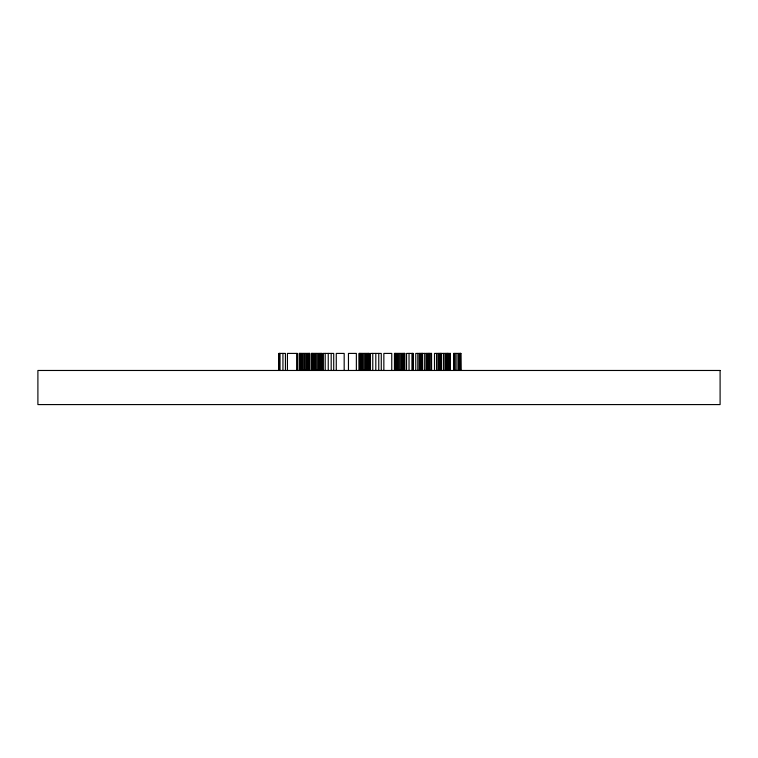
<?xml version="1.0" encoding="UTF-8"?>
<svg xmlns="http://www.w3.org/2000/svg" width="758" height="758" viewBox="0 0 758 758"><rect width="100%" height="100%" fill="white"/><g stroke="black" fill="none" stroke-linecap="round" stroke-linejoin="round"><path stroke-width="1.14" d="M404.838 353.418L394.463 353.418L394.463 370.473M450.28 353.418L450.28 370.473L450.347 353.418L434.486 353.418L434.486 370.473M460.855 353.418L453.748 353.418L453.748 370.473M460.779 353.418L460.855 370.473M460.608 353.418L460.693 370.473M460.532 353.418L460.532 370.473M460.153 353.418L460.153 370.473M459.68 353.418L459.68 370.473M458.438 353.418L458.438 370.473M456.903 353.418L456.903 370.473M455.236 353.418L455.236 370.473M454.089 353.418L454.089 370.473M453.909 353.418L453.928 370.473M450.081 353.418L450.081 370.473M447.959 353.418L447.959 370.473M447.694 353.418L447.694 370.473M447.343 353.418L447.343 370.473M446.869 353.418L446.869 370.473M446.254 353.418L446.254 370.473M445.6 353.418L445.6 370.473M444.899 353.418L444.899 370.473M443.43 353.418L443.402 370.473M441.393 353.418L441.327 370.473M441.061 353.418L441.061 370.473M440.796 353.418L440.796 370.473M440.436 353.418L440.436 370.473M439.962 353.418L439.962 370.473M439.346 353.418L439.346 370.473M438.664 353.418L438.664 370.473M437.953 353.418L437.953 370.473M436.542 353.418L436.542 370.473M431.615 370.473L431.548 353.418L415.754 353.418L415.754 370.473M431.349 353.418L431.349 370.473M431.027 353.418L431.027 370.473M429.568 353.418L429.502 370.473M429.227 353.418L429.227 370.473M428.962 353.418L428.962 370.473M428.611 353.418L428.611 370.473M428.137 353.418L428.137 370.473M427.521 353.418L427.521 370.473M426.868 353.418L426.868 370.473M426.167 353.418L426.167 370.473M424.707 353.418L424.669 370.473M422.594 353.418L422.661 370.473M422.329 353.418L422.329 370.473M422.064 353.418L422.064 370.473M421.704 353.418L421.704 370.473M421.23 353.418L421.23 370.473M420.614 353.418L420.614 370.473M419.932 353.418L419.932 370.473M419.221 353.418L419.221 370.473M417.81 353.418L417.81 370.473M413.101 370.473L413.101 353.418L406.544 353.418L406.544 370.473M413.034 353.418L413.034 370.473M412.826 353.418L412.835 370.473M412.494 353.418L412.494 370.473M412.02 353.418L412.02 370.473M409.036 353.418L409.036 370.473M404.753 353.418L404.753 370.473M404.516 353.418L404.526 370.473M404.118 353.418L404.118 370.473M403.569 353.418L403.569 370.473M402.849 353.418L402.849 370.473M401.948 353.418L401.948 370.473M400.887 353.418L400.887 370.473M399.646 353.418L399.646 370.473M398.405 353.418L398.405 370.473M397.325 353.418L397.325 370.473M396.434 353.418L396.434 370.473M395.723 353.418L395.723 370.473M395.174 353.418L395.174 370.473M394.776 353.418L394.776 370.473M391.753 370.473L391.753 353.418L383.851 353.418L383.851 370.473M381.274 370.473L381.274 353.418L370.454 353.418L370.454 370.473M378.763 353.418L378.763 370.473M375.807 353.418L375.807 370.473M372.775 353.418L372.775 370.473M369.364 370.473L369.364 353.418L359.074 353.418L359.15 370.473M369.127 353.418L369.118 370.473M368.729 353.418L368.729 370.473M368.17 353.418L368.17 370.473M367.45 353.418L367.45 370.473M366.559 353.418L366.559 370.473M365.489 353.418L365.489 370.473M364.257 353.418L364.257 370.473M363.006 353.418L363.006 370.473M361.936 353.418L361.936 370.473M361.035 353.418L361.035 370.473M360.325 353.418L360.325 370.473M359.775 353.418L359.775 370.473M359.387 353.418L359.387 370.473M356.364 370.473L356.364 353.418L348.453 353.418L348.453 370.473M344.179 370.473L344.179 353.418L336.277 353.418L336.277 370.473M333.709 370.473L333.709 353.418L322.88 353.418L322.88 370.473M331.189 353.418L331.189 370.473M328.242 353.418L328.242 370.473M325.201 353.418L325.201 370.473M322.927 353.418L322.927 370.473M321.79 370.473L321.866 353.418L311.5 353.418L311.5 370.473M321.553 353.418L321.553 370.473M321.155 353.418L321.155 370.473M320.596 353.418L320.596 370.473M319.876 353.418L319.876 370.473M318.985 353.418L318.985 370.473M317.924 353.418L317.924 370.473M316.683 353.418L316.683 370.473M315.432 353.418L315.432 370.473M314.362 353.418L314.362 370.473M313.471 353.418L313.471 370.473M312.751 353.418L312.751 370.473M312.201 353.418L312.201 370.473M311.822 353.418L311.813 370.473M311.576 353.418L311.576 370.473M309.69 370.473L309.69 353.418L299.325 353.418L299.325 370.473M309.615 353.418L309.615 370.473M309.378 353.418L309.378 370.473M308.98 353.418L308.98 370.473M308.421 353.418L308.421 370.473M307.701 353.418L307.701 370.473M306.81 353.418L306.81 370.473M305.749 353.418L305.749 370.473M304.508 353.418L304.508 370.473M303.257 353.418L303.257 370.473M302.186 353.418L302.186 370.473M301.296 353.418L301.296 370.473M300.575 353.418L300.575 370.473M300.026 353.418L300.026 370.473M299.637 353.418L299.637 370.473M299.401 353.418L299.401 370.473M297.439 370.473L297.439 353.418L287.434 353.418L287.434 370.473M296.766 353.418L296.766 370.473M285.434 370.473L285.434 353.418L278.887 353.418L278.953 370.473M282.942 353.418L282.942 370.473M279.967 353.418L279.967 370.473M279.494 353.418L279.494 370.473M279.152 353.418L279.152 370.473M720.1 370.473L37.9 370.473L37.9 404.582L720.1 404.582L720.1 370.473M448.3 370.473L448.3 353.418L448.234 370.473"/></g></svg>
